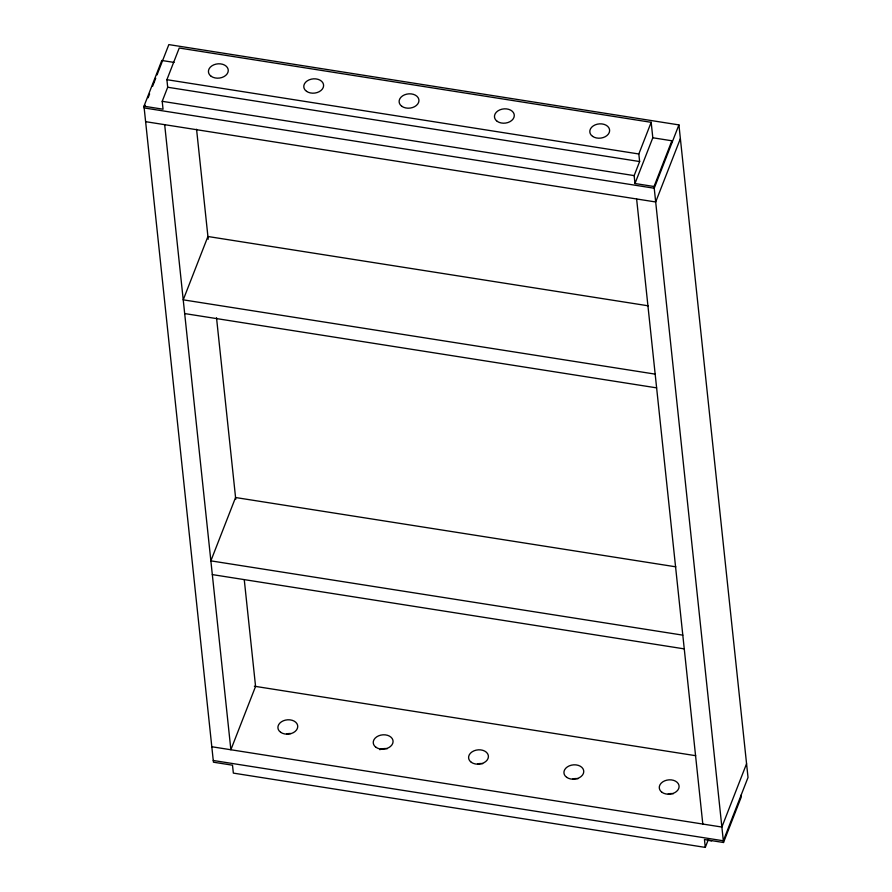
<?xml version="1.0" encoding="UTF-8"?>
<svg xmlns="http://www.w3.org/2000/svg" width="892" height="892" viewBox="0 0 892 892"><rect width="100%" height="100%" fill="white"/><g stroke="black" fill="none" stroke-linecap="round" stroke-linejoin="round"><path stroke-width="1.34" d="M708.281 839.729L705.282 847.4L233.347 773.108L232.511 765.202L213.444 762.203L143.98 106.215L161.809 60.478L174.063 62.407M145.162 105.345L144.158 107.932L654.226 188.234L678.923 124.902L168.844 44.6L162.299 61.403M148.117 97.763L149.611 93.961M152.577 86.334L154.06 82.521M154.238 82.086L155.743 78.206M157.037 74.895L158.52 71.081M158.776 70.446L160.281 66.577M160.504 66.008L161.987 62.195M143.98 106.215L163.046 109.214L162.21 101.32L167.696 87.249L166.893 79.689L179.236 48.023L651.171 122.316L652.81 137.769L634.981 183.518L654.048 186.517L723.512 842.505L704.446 839.506L705.282 847.4M634.981 183.518L634.145 175.613L639.631 161.541L638.828 153.981L651.171 122.316M654.048 186.517L671.877 140.78L652.81 137.769M680.373 138.639L655.687 201.971L145.608 121.669M746.571 763.719L721.873 827.051L211.805 746.749M723.512 842.505L741.352 796.757L741.163 795.04M166.893 79.689L638.828 153.981M167.696 87.249L639.631 161.541M162.21 101.32L634.145 175.613M648.216 305.811L207.925 236.503L183.228 299.835L655.163 374.127M184.689 313.571L656.623 387.864M675.857 566.833L235.566 497.524L210.869 560.856L682.804 635.149M212.329 574.593L684.264 648.885M254.376 686.227L695.704 755.702M213.266 760.486L723.334 840.788L748.02 777.456L678.923 124.902M707.445 840.231L711.571 840.877M671.877 140.78L672.066 142.497M636.62 198.972L702.807 824.041M196.563 129.251L208.215 239.246M216.522 317.742L235.756 499.308M244.263 579.7L255.569 686.416L230.872 749.748L164.674 124.668M477.566 763.887A9.946 7.158 -6 0 1 482.706 763.686M379.814 749.681A9.946 7.158 -6 0 1 387.362 748.678M286.889 733.86A9.946 7.158 -6 0 1 290.77 733.536M572.909 778.894A9.946 7.158 -6 0 1 578.038 778.705M668.242 793.902A9.946 7.158 -6 0 1 673.382 793.713M401.891 106.349A9.946 7.158 -6 0 0 418.571 102.502A9.946 7.158 -6 0 0 406.64 94.162A9.946 7.158 -6 0 0 401.891 106.349M497.234 121.357A9.946 7.158 -6 0 0 513.915 117.51A9.946 7.158 -6 0 0 501.984 109.17A9.946 7.158 -6 0 0 497.234 121.357M592.578 136.364A9.946 7.158 -6 0 0 609.247 132.529A9.946 7.158 -6 0 0 597.328 124.178A9.946 7.158 -6 0 0 592.578 136.364M306.547 91.341A9.946 7.158 -6 0 0 323.227 87.494A9.946 7.158 -6 0 0 311.308 79.154A9.946 7.158 -6 0 0 306.547 91.341M211.214 76.333A9.946 7.158 -6 0 0 227.884 72.486A9.946 7.158 -6 0 0 215.964 64.135A9.946 7.158 -6 0 0 211.214 76.333M471.355 762.337A9.946 7.158 -6 0 0 488.035 758.49A9.946 7.158 -6 0 0 476.116 750.15A9.946 7.158 -6 0 0 471.355 762.337M376.023 747.329A9.946 7.158 -6 0 0 392.692 743.482A9.946 7.158 -6 0 0 380.772 735.131A9.946 7.158 -6 0 0 376.023 747.329M280.679 732.31A9.946 7.158 -6 0 0 297.359 728.474A9.946 7.158 -6 0 0 285.429 720.123A9.946 7.158 -6 0 0 280.679 732.31M566.699 777.345A9.946 7.158 -6 0 0 583.379 773.498A9.946 7.158 -6 0 0 571.449 765.158A9.946 7.158 -6 0 0 566.699 777.345M662.042 792.352A9.946 7.158 -6 0 0 678.723 788.506A9.946 7.158 -6 0 0 666.792 780.166A9.946 7.158 -6 0 0 662.042 792.352"/></g></svg>
